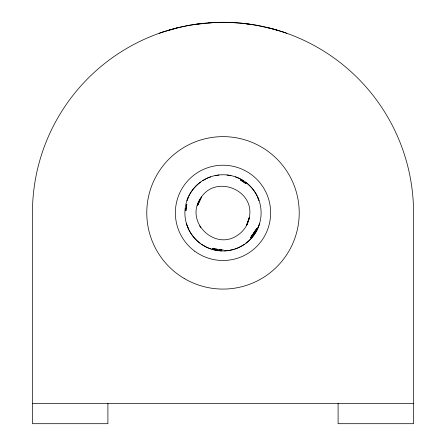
<?xml version="1.0" encoding="UTF-8"?>
<svg xmlns="http://www.w3.org/2000/svg" width="446" height="446" viewBox="0 0 446 446"><rect width="100%" height="100%" fill="white"/><g stroke="black" fill="none" stroke-linecap="round" stroke-linejoin="round"><path stroke-width="0.67" d="M249.336 217.319C255.09 189.572 215.005 174.018 200.549 198.386C184.376 221.562 214.911 251.566 237.796 235.087A25.807 25.807 0 0 0 242.178 231.435C245.913 227.588 248.433 222.604 249.336 217.319L246.627 225.286L248.974 219.081M246.627 225.286L249.169 218.133M187.097 200.405L188.29 197.338M259.566 223.591A38.111 38.111 0 0 1 195.42 239.151A38.111 38.111 0 0 1 214.013 175.819A38.111 38.111 0 0 1 259.566 223.591L257.716 228.358L258.964 225.453M201.575 196.903L197.271 205.723L199.624 199.931M187.036 200.248L188.262 197.305M201.375 197.188L197.271 205.723L200.315 198.771M197.271 205.723L200.549 198.386M188.753 196.129C191.501 190.587 195.627 185.753 200.6 182.085M257.242 229.578C254.588 234.925 250.658 239.625 245.913 243.226M202.735 180.68L207.167 178.188L210.685 176.85M244.375 244.402L238.833 247.519L234.724 249.074M159.166 33.311L162.762 32.073M162.74 32.079L178.205 27.641L189.048 25.35M168.95 30.127L178.177 27.646M215.033 175.696L218.93 175.033M233.503 249.442L228.424 250.574L224.355 250.869M189.004 25.355L203.393 23.309M195.303 24.324L215.825 22.434L230.175 22.434M208.795 22.83L215.881 22.434M223.385 250.022L214.454 249.035L217.202 249.342M32.447 403.407L413.553 403.407M230.125 22.434L242.624 23.315L256.996 25.355M227.07 175.033L230.967 175.696M221.645 250.869L217.576 250.574L212.497 249.442M219.259 249.565L221.322 249.793L219.95 249.543M242.613 23.309L250.697 24.324M214.872 248.885L212.402 248.489L215.145 248.874M216.182 249.063L217.492 249.236M219.454 249.498L221.422 249.76M256.946 25.35L272.316 28.795L283.26 32.079M267.817 27.646L277.055 30.127M283.238 32.073L286.834 33.311M235.315 176.85L238.833 178.188L243.265 180.68M211.276 249.074L207.167 247.519L201.625 244.402M245.4 182.085C250.368 185.753 254.499 190.581 257.242 196.129M200.087 243.226C195.342 239.625 191.406 234.925 188.753 229.578M199.641 225.804L200.745 227.605M257.738 197.31L258.964 200.248M187.036 225.453L188.262 228.402L186.434 223.591M257.716 197.349L258.903 200.405M338.096 403.407L338.096 423.7L413.553 423.7L413.553 212.853A190.554 190.554 0 0 0 223 22.3A190.554 190.554 0 0 0 32.447 212.853L32.447 423.7L107.904 423.7L107.904 403.407M186.049 208.722L185.876 210.841L186.813 204.34L186.049 208.722M256.785 228.38L250.691 237.651L253.64 233.916L255.842 230.287L250.691 237.651L256.785 228.38M242.485 181.188L240.455 180.033L245.963 183.613L242.485 181.188M194.74 251.204A47.638 47.638 0 0 0 270.343 218.15A47.638 47.638 0 0 0 203.917 169.207A47.638 47.638 0 0 0 194.74 251.204M184.12 278.416A76.221 76.221 0 0 0 299.216 213.745A76.221 76.221 0 0 0 185.664 146.405A76.221 76.221 0 0 0 184.12 278.416"/></g></svg>
